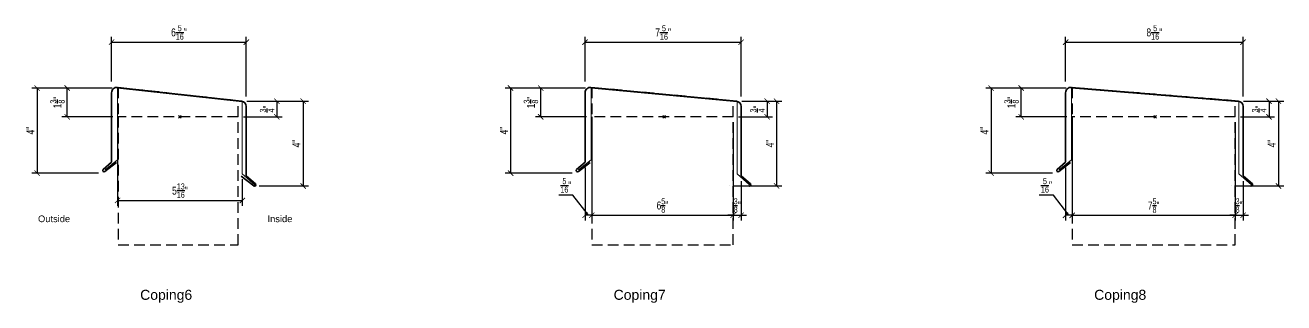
# Model space of a CAD drawing. Header units: inches. Extents: x 1550 to 1938, y 1113 to 1725.
# Drawn here: x 1650.7 to 1709.7, y 1712.3 to 1725.3 of the extents above; entities that cross this region are included whole.
import ezdxf
from ezdxf.enums import TextEntityAlignment as Align

# ---------------------------------------------------------------- set-up
doc = ezdxf.new("R2010")
doc.units = ezdxf.units.IN
doc.header["$LTSCALE"] = 4
doc.header["$MEASUREMENT"] = 0
doc.header["$PDMODE"] = 99
doc.header["$PDSIZE"] = 0.0625
doc.linetypes.add('HIDDEN2', pattern=[0.1875, 0.125, -0.0625])
doc.layers.get('Defpoints').update_dxf_attribs({"color": 121})
for name, color, linetype, lineweight in [('A-Anno-Dims', 211, 'Continuous', 25), ('G-Anno-Ttlb', 213, 'Continuous', 50), ('SubStrate', 81, 'HIDDEN2', 25), ('Thin', 150, 'Continuous', 18), ('Wide', 212, 'Continuous', 35)]:
    doc.layers.add(name, color=color, linetype=linetype, lineweight=lineweight)
doc.layers.add('G-Anno-Nplt', color=140, linetype='Continuous', lineweight=18, plot=False)
doc.styles.add('Arch-Dim', font='arial.ttf', dxfattribs={"width": 0.75})
doc.styles.add('RomanS', font='romans.shx')
doc.dimstyles.new('Aec-Arch-I-3', dxfattribs={"dimscale": 4, "dimtxt": 0.09375, "dimasz": 0.0625, "dimexe": 0.0625, "dimexo": 0.0625, "dimgap": 0.03125, "dimtad": 1, "dimdec": 4, "dimzin": 3, "dimdsep": 46, "dimlunit": 4, "dimtxsty": 'Arch-Dim', "dimblk": 'ARCHTICK', "dimcen": 0.09375, "dimclrd": 8, "dimclre": 8, "dimazin": 2, "dimtfac": 0.75, "dimtdec": 4, "dimtix": 1, "dimtmove": 1, "dimatfit": 2, "dimldrblk": 'OPEN90', "dimfxl": 1, "dimtolj": 1, "dimtzin": 0, "dimarcsym": 0})

# ---------------------------------------------------------------- blocks, each defined once
blk = doc.blocks.new('_ArchTick')
at = {"color": 0, "linetype": 'ByBlock', "const_width": 0.15}
blk.add_lwpolyline([(-0.5, -0.5), (0.5, 0.5)], dxfattribs=at)
blk = doc.blocks.new('*D9')
at = {"layer": 'A-Anno-Dims', "color": 8, "lineweight": -2, "transparency": 16777216}
for p, q in [((1661.132, 1721.741), (1664.014, 1721.741)), ((1663.764, 1721.741), (1663.764, 1717.771)), ((1661.711, 1717.771), (1664.014, 1717.771))]:
    blk.add_line(p, q, dxfattribs=at)
at = {"layer": 'Defpoints', "color": 0, "transparency": 16777216}
for p in [(1660.882, 1721.741), (1661.461, 1717.771), (1663.764, 1717.771)]:
    blk.add_point(p, dxfattribs=at)
at = {"layer": 'A-Anno-Dims', "color": 8, "lineweight": -2, "transparency": 16777216, "xscale": 0.25, "yscale": 0.25, "zscale": 0.25}
for p, rotation in [((1663.764, 1721.741), 90), ((1663.764, 1717.771), 270)]:
    blk.add_blockref('_ArchTick', p, dxfattribs=dict(at, rotation=rotation))
at = {"layer": 'A-Anno-Dims', "color": 0, "transparency": 16777216, "insert": (1663.452, 1719.756), "char_height": 0.375, "attachment_point": 5, "rotation": 90, "style": 'Arch-Dim'}
blk.add_mtext('\\A1;4"', dxfattribs=at)
blk = doc.blocks.new('_Open90')
at = {"color": 0, "linetype": 'ByBlock', "lineweight": -2}
for p, q in [((0, 0), (-1, 0)), ((-0.5, 0.5), (0, 0)), ((0, 0), (-0.5, -0.5))]:
    blk.add_line(p, q, dxfattribs=at)
blk = doc.blocks.new('*D10')
at = {"layer": 'A-Anno-Dims', "color": 8, "lineweight": -2, "transparency": 16777216}
for p, q in [((1654.792, 1722.667), (1654.792, 1724.755)), ((1661.104, 1721.966), (1661.104, 1724.755)), ((1654.792, 1724.505), (1661.104, 1724.505))]:
    blk.add_line(p, q, dxfattribs=at)
at = {"layer": 'Defpoints', "color": 0, "transparency": 16777216}
for p in [(1661.104, 1724.505), (1654.792, 1722.417), (1661.104, 1721.716)]:
    blk.add_point(p, dxfattribs=at)
at = {"layer": 'A-Anno-Dims', "color": 8, "lineweight": -2, "transparency": 16777216, "xscale": 0.25, "yscale": 0.25, "zscale": 0.25, "rotation": 180}
blk.add_blockref('_ArchTick', (1654.792, 1724.505), dxfattribs=at)
at = {"layer": 'A-Anno-Dims', "color": 8, "lineweight": -2, "transparency": 16777216, "xscale": 0.25, "yscale": 0.25, "zscale": 0.25}
blk.add_blockref('_ArchTick', (1661.104, 1724.505), dxfattribs=at)
at = {"layer": 'A-Anno-Dims', "color": 0, "transparency": 16777216, "insert": (1657.948, 1724.964), "char_height": 0.375, "attachment_point": 5, "style": 'Arch-Dim'}
blk.add_mtext('\\A1;6{\\H0.750000x;\\S5/16;}"', dxfattribs=at)
blk = doc.blocks.new('Anno_Title_T2')
at = {"color": 0, "linetype": 'ByBlock', "lineweight": -2, "style": 'RomanS'}
blk.add_attdef('TITLE', (0, 0.5), '', height=1.25, dxfattribs=at)
blk.add_attdef('SCALE', text='', height=0.75, dxfattribs=at).set_placement((0, -0.5), align=Align.TOP_LEFT)
blk = doc.blocks.new('*D12')
at = {"layer": 'A-Anno-Dims', "color": 8, "lineweight": -2, "transparency": 16777216}
for p, q in [((1661.382, 1721.741), (1662.784, 1721.741)), ((1662.534, 1721.741), (1662.534, 1721.008)), ((1660.979, 1721.008), (1662.784, 1721.008))]:
    blk.add_line(p, q, dxfattribs=at)
at = {"layer": 'Defpoints', "color": 0, "transparency": 16777216}
for p in [(1661.132, 1721.741), (1660.729, 1721.008), (1662.534, 1721.008)]:
    blk.add_point(p, dxfattribs=at)
at = {"layer": 'A-Anno-Dims', "color": 8, "lineweight": -2, "transparency": 16777216, "xscale": 0.25, "yscale": 0.25, "zscale": 0.25}
for p, rotation in [((1662.534, 1721.741), 90), ((1662.534, 1721.008), 270)]:
    blk.add_blockref('_ArchTick', p, dxfattribs=dict(at, rotation=rotation))
at = {"layer": 'A-Anno-Dims', "color": 0, "transparency": 16777216, "insert": (1662.078, 1721.374), "char_height": 0.375, "attachment_point": 5, "rotation": 90, "style": 'Arch-Dim'}
blk.add_mtext('\\A1;{\\H0.750000x;\\S3/4;}"', dxfattribs=at)
blk = doc.blocks.new('*D13')
at = {"layer": 'A-Anno-Dims', "color": 8, "lineweight": -2, "transparency": 16777216}
for p, q in [((1654.82, 1722.355), (1652.465, 1722.355)), ((1652.715, 1721.008), (1652.715, 1722.355)), ((1654.854, 1721.008), (1652.465, 1721.008))]:
    blk.add_line(p, q, dxfattribs=at)
at = {"layer": 'Defpoints', "color": 0, "transparency": 16777216}
for p in [(1652.715, 1722.355), (1655.07, 1722.355), (1655.104, 1721.008)]:
    blk.add_point(p, dxfattribs=at)
at = {"layer": 'A-Anno-Dims', "color": 8, "lineweight": -2, "transparency": 16777216, "xscale": 0.25, "yscale": 0.25, "zscale": 0.25}
for p, rotation in [((1652.715, 1722.355), 90), ((1652.715, 1721.008), 270)]:
    blk.add_blockref('_ArchTick', p, dxfattribs=dict(at, rotation=rotation))
at = {"layer": 'A-Anno-Dims', "color": 0, "transparency": 16777216, "insert": (1652.256, 1721.681), "char_height": 0.375, "attachment_point": 5, "rotation": 90, "style": 'Arch-Dim'}
blk.add_mtext('\\A1;1{\\H0.750000x;\\S3/8;}"', dxfattribs=at)
blk = doc.blocks.new('*D14')
at = {"layer": 'A-Anno-Dims', "color": 8, "lineweight": -2, "transparency": 16777216}
for p, q in [((1654.82, 1722.355), (1651.054, 1722.355)), ((1651.304, 1722.355), (1651.304, 1718.37)), ((1654.186, 1718.37), (1651.054, 1718.37))]:
    blk.add_line(p, q, dxfattribs=at)
at = {"layer": 'Defpoints', "color": 0, "transparency": 16777216}
for p in [(1655.07, 1722.355), (1651.304, 1718.37), (1654.436, 1718.37)]:
    blk.add_point(p, dxfattribs=at)
at = {"layer": 'A-Anno-Dims', "color": 8, "lineweight": -2, "transparency": 16777216, "xscale": 0.25, "yscale": 0.25, "zscale": 0.25}
for p, rotation in [((1651.304, 1722.355), 90), ((1651.304, 1718.37), 270)]:
    blk.add_blockref('_ArchTick', p, dxfattribs=dict(at, rotation=rotation))
at = {"layer": 'A-Anno-Dims', "color": 0, "transparency": 16777216, "insert": (1650.992, 1720.362), "char_height": 0.375, "attachment_point": 5, "rotation": 90, "style": 'Arch-Dim'}
blk.add_mtext('\\A1;4"', dxfattribs=at)
blk = doc.blocks.new('*D24')
at = {"layer": 'A-Anno-Dims', "color": 8, "lineweight": -2, "transparency": 16777216}
for p, q in [((1683.908, 1720.758), (1683.908, 1716.146)), ((1677.283, 1716.396), (1683.908, 1716.396))]:
    blk.add_line(p, q, dxfattribs=at)
at = {"layer": 'Defpoints', "color": 0, "transparency": 16777216}
for p in [(1683.908, 1721.008), (1677.283, 1716.396), (1683.908, 1716.396)]:
    blk.add_point(p, dxfattribs=at)
at = {"layer": 'A-Anno-Dims', "color": 8, "lineweight": -2, "transparency": 16777216, "xscale": 0.25, "yscale": 0.25, "zscale": 0.25, "rotation": 180}
blk.add_blockref('_ArchTick', (1677.283, 1716.396), dxfattribs=at)
at = {"layer": 'A-Anno-Dims', "color": 8, "lineweight": -2, "transparency": 16777216, "xscale": 0.25, "yscale": 0.25, "zscale": 0.25}
blk.add_blockref('_ArchTick', (1683.908, 1716.396), dxfattribs=at)
at = {"layer": 'A-Anno-Dims', "color": 0, "transparency": 16777216, "insert": (1680.596, 1716.855), "char_height": 0.375, "attachment_point": 5, "style": 'Arch-Dim'}
blk.add_mtext('\\A1;6{\\H0.750000x;\\S5/8;}"', dxfattribs=at)
blk = doc.blocks.new('*D20')
at = {"layer": 'A-Anno-Dims', "color": 8, "lineweight": -2, "transparency": 16777216}
for p, q in [((1684.311, 1721.741), (1686.194, 1721.741)), ((1685.944, 1721.741), (1685.944, 1717.771)), ((1683.891, 1717.771), (1686.194, 1717.771))]:
    blk.add_line(p, q, dxfattribs=at)
at = {"layer": 'Defpoints', "color": 0, "transparency": 16777216}
for p in [(1684.061, 1721.741), (1683.641, 1717.771), (1685.944, 1717.771)]:
    blk.add_point(p, dxfattribs=at)
at = {"layer": 'A-Anno-Dims', "color": 8, "lineweight": -2, "transparency": 16777216, "xscale": 0.25, "yscale": 0.25, "zscale": 0.25}
for p, rotation in [((1685.944, 1721.741), 90), ((1685.944, 1717.771), 270)]:
    blk.add_blockref('_ArchTick', p, dxfattribs=dict(at, rotation=rotation))
at = {"layer": 'A-Anno-Dims', "color": 0, "transparency": 16777216, "insert": (1685.631, 1719.756), "char_height": 0.375, "attachment_point": 5, "rotation": 90, "style": 'Arch-Dim'}
blk.add_mtext('\\A1;4"', dxfattribs=at)
blk = doc.blocks.new('*D21')
at = {"layer": 'A-Anno-Dims', "color": 8, "lineweight": -2, "transparency": 16777216}
for p, q in [((1676.971, 1722.667), (1676.971, 1724.755)), ((1684.283, 1721.966), (1684.283, 1724.755)), ((1676.971, 1724.505), (1684.283, 1724.505))]:
    blk.add_line(p, q, dxfattribs=at)
at = {"layer": 'Defpoints', "color": 0, "transparency": 16777216}
for p in [(1684.283, 1724.505), (1676.971, 1722.417), (1684.283, 1721.716)]:
    blk.add_point(p, dxfattribs=at)
at = {"layer": 'A-Anno-Dims', "color": 8, "lineweight": -2, "transparency": 16777216, "xscale": 0.25, "yscale": 0.25, "zscale": 0.25, "rotation": 180}
blk.add_blockref('_ArchTick', (1676.971, 1724.505), dxfattribs=at)
at = {"layer": 'A-Anno-Dims', "color": 8, "lineweight": -2, "transparency": 16777216, "xscale": 0.25, "yscale": 0.25, "zscale": 0.25}
blk.add_blockref('_ArchTick', (1684.283, 1724.505), dxfattribs=at)
at = {"layer": 'A-Anno-Dims', "color": 0, "transparency": 16777216, "insert": (1680.627, 1724.961), "char_height": 0.375, "attachment_point": 5, "style": 'Arch-Dim'}
blk.add_mtext('\\A1;7{\\H0.750000x;\\S5/16;}"', dxfattribs=at)
blk = doc.blocks.new('*D22')
at = {"layer": 'A-Anno-Dims', "color": 8, "lineweight": -2, "transparency": 16777216}
for p, q in [((1684.561, 1721.741), (1685.75, 1721.741)), ((1685.5, 1721.741), (1685.5, 1721.008)), ((1684.158, 1721.008), (1685.75, 1721.008))]:
    blk.add_line(p, q, dxfattribs=at)
at = {"layer": 'Defpoints', "color": 0, "transparency": 16777216}
for p in [(1684.311, 1721.741), (1683.908, 1721.008), (1685.5, 1721.008)]:
    blk.add_point(p, dxfattribs=at)
at = {"layer": 'A-Anno-Dims', "color": 8, "lineweight": -2, "transparency": 16777216, "xscale": 0.25, "yscale": 0.25, "zscale": 0.25}
for p, rotation in [((1685.5, 1721.741), 90), ((1685.5, 1721.008), 270)]:
    blk.add_blockref('_ArchTick', p, dxfattribs=dict(at, rotation=rotation))
at = {"layer": 'A-Anno-Dims', "color": 0, "transparency": 16777216, "insert": (1685.044, 1721.374), "char_height": 0.375, "attachment_point": 5, "rotation": 90, "style": 'Arch-Dim'}
blk.add_mtext('\\A1;{\\H0.750000x;\\S3/4;}"', dxfattribs=at)
blk = doc.blocks.new('*D17')
at = {"layer": 'A-Anno-Dims', "color": 8, "lineweight": -2, "transparency": 16777216}
for p, q in [((1676.999, 1722.355), (1674.644, 1722.355)), ((1674.894, 1721.008), (1674.894, 1722.355)), ((1677.033, 1721.008), (1674.644, 1721.008))]:
    blk.add_line(p, q, dxfattribs=at)
at = {"layer": 'Defpoints', "color": 0, "transparency": 16777216}
for p in [(1674.894, 1722.355), (1677.249, 1722.355), (1677.283, 1721.008)]:
    blk.add_point(p, dxfattribs=at)
at = {"layer": 'A-Anno-Dims', "color": 8, "lineweight": -2, "transparency": 16777216, "xscale": 0.25, "yscale": 0.25, "zscale": 0.25}
for p, rotation in [((1674.894, 1722.355), 90), ((1674.894, 1721.008), 270)]:
    blk.add_blockref('_ArchTick', p, dxfattribs=dict(at, rotation=rotation))
at = {"layer": 'A-Anno-Dims', "color": 0, "transparency": 16777216, "insert": (1674.435, 1721.681), "char_height": 0.375, "attachment_point": 5, "rotation": 90, "style": 'Arch-Dim'}
blk.add_mtext('\\A1;1{\\H0.750000x;\\S3/8;}"', dxfattribs=at)
blk = doc.blocks.new('*D18')
at = {"layer": 'A-Anno-Dims', "color": 8, "lineweight": -2, "transparency": 16777216}
for p, q in [((1676.999, 1722.355), (1673.233, 1722.355)), ((1673.483, 1722.355), (1673.483, 1718.37)), ((1676.365, 1718.37), (1673.233, 1718.37))]:
    blk.add_line(p, q, dxfattribs=at)
at = {"layer": 'Defpoints', "color": 0, "transparency": 16777216}
for p in [(1677.249, 1722.355), (1673.483, 1718.37), (1676.615, 1718.37)]:
    blk.add_point(p, dxfattribs=at)
at = {"layer": 'A-Anno-Dims', "color": 8, "lineweight": -2, "transparency": 16777216, "xscale": 0.25, "yscale": 0.25, "zscale": 0.25}
for p, rotation in [((1673.483, 1722.355), 90), ((1673.483, 1718.37), 270)]:
    blk.add_blockref('_ArchTick', p, dxfattribs=dict(at, rotation=rotation))
at = {"layer": 'A-Anno-Dims', "color": 0, "transparency": 16777216, "insert": (1673.171, 1720.362), "char_height": 0.375, "attachment_point": 5, "rotation": 90, "style": 'Arch-Dim'}
blk.add_mtext('\\A1;4"', dxfattribs=at)
blk = doc.blocks.new('*D19')
at = {"layer": 'A-Anno-Dims', "color": 8, "lineweight": -2, "transparency": 16777216}
for p, q in [((1677.283, 1720.508), (1677.283, 1716.146)), ((1676.971, 1718.638), (1676.971, 1716.146)), ((1676.406, 1717.34), (1675.739, 1717.34)), ((1677.127, 1716.396), (1676.406, 1717.34)), ((1677.283, 1716.396), (1676.971, 1716.396))]:
    blk.add_line(p, q, dxfattribs=at)
at = {"layer": 'Defpoints', "color": 0, "transparency": 16777216}
for p in [(1677.283, 1720.758), (1676.971, 1718.888), (1676.971, 1716.396)]:
    blk.add_point(p, dxfattribs=at)
at = {"layer": 'A-Anno-Dims', "color": 8, "lineweight": -2, "transparency": 16777216, "xscale": 0.25, "yscale": 0.25, "zscale": 0.25, "rotation": 180}
blk.add_blockref('_ArchTick', (1676.971, 1716.396), dxfattribs=at)
at = {"layer": 'A-Anno-Dims', "color": 8, "lineweight": -2, "transparency": 16777216, "xscale": 0.25, "yscale": 0.25, "zscale": 0.25}
blk.add_blockref('_ArchTick', (1677.283, 1716.396), dxfattribs=at)
at = {"layer": 'A-Anno-Dims', "color": 0, "transparency": 16777216, "insert": (1676.073, 1717.797), "char_height": 0.375, "attachment_point": 5, "style": 'Arch-Dim'}
blk.add_mtext('\\A1;{\\H0.750000x;\\S5/16;}"', dxfattribs=at)
blk = doc.blocks.new('*D23')
at = {"layer": 'A-Anno-Dims', "color": 8, "lineweight": -2, "transparency": 16777216}
for p, q in [((1683.908, 1717.758), (1683.908, 1716.146)), ((1684.283, 1717.999), (1684.283, 1716.146)), ((1683.908, 1716.396), (1683.658, 1716.396)), ((1683.908, 1716.396), (1684.283, 1716.396)), ((1684.283, 1716.396), (1684.533, 1716.396))]:
    blk.add_line(p, q, dxfattribs=at)
at = {"layer": 'Defpoints', "color": 0, "transparency": 16777216}
for p in [(1684.283, 1718.249), (1683.908, 1718.008), (1684.283, 1716.396)]:
    blk.add_point(p, dxfattribs=at)
at = {"layer": 'A-Anno-Dims', "color": 8, "lineweight": -2, "transparency": 16777216, "xscale": 0.25, "yscale": 0.25, "zscale": 0.25}
blk.add_blockref('_ArchTick', (1683.908, 1716.396), dxfattribs=at)
at = {"layer": 'A-Anno-Dims', "color": 8, "lineweight": -2, "transparency": 16777216, "xscale": 0.25, "yscale": 0.25, "zscale": 0.25, "rotation": 180}
blk.add_blockref('_ArchTick', (1684.283, 1716.396), dxfattribs=at)
at = {"layer": 'A-Anno-Dims', "color": 0, "transparency": 16777216, "insert": (1684.096, 1716.855), "char_height": 0.375, "attachment_point": 5, "style": 'Arch-Dim'}
blk.add_mtext('\\A1;{\\H0.750000x;\\S3/8;}"', dxfattribs=at)
blk = doc.blocks.new('*D31')
at = {"layer": 'A-Anno-Dims', "color": 8, "lineweight": -2, "transparency": 16777216}
for p, q in [((1707.418, 1720.758), (1707.418, 1716.146)), ((1699.793, 1716.396), (1707.418, 1716.396))]:
    blk.add_line(p, q, dxfattribs=at)
at = {"layer": 'Defpoints', "color": 0, "transparency": 16777216}
for p in [(1707.418, 1721.008), (1699.793, 1716.396), (1707.418, 1716.396)]:
    blk.add_point(p, dxfattribs=at)
at = {"layer": 'A-Anno-Dims', "color": 8, "lineweight": -2, "transparency": 16777216, "xscale": 0.25, "yscale": 0.25, "zscale": 0.25, "rotation": 180}
blk.add_blockref('_ArchTick', (1699.793, 1716.396), dxfattribs=at)
at = {"layer": 'A-Anno-Dims', "color": 8, "lineweight": -2, "transparency": 16777216, "xscale": 0.25, "yscale": 0.25, "zscale": 0.25}
blk.add_blockref('_ArchTick', (1707.418, 1716.396), dxfattribs=at)
at = {"layer": 'A-Anno-Dims', "color": 0, "transparency": 16777216, "insert": (1703.606, 1716.852), "char_height": 0.375, "attachment_point": 5, "style": 'Arch-Dim'}
blk.add_mtext('\\A1;7{\\H0.750000x;\\S5/8;}"', dxfattribs=at)
blk = doc.blocks.new('*D26')
at = {"layer": 'A-Anno-Dims', "color": 8, "lineweight": -2, "transparency": 16777216}
for p, q in [((1707.821, 1721.741), (1709.703, 1721.741)), ((1709.453, 1721.741), (1709.453, 1717.771)), ((1707.4, 1717.771), (1709.703, 1717.771))]:
    blk.add_line(p, q, dxfattribs=at)
at = {"layer": 'Defpoints', "color": 0, "transparency": 16777216}
for p in [(1707.571, 1721.741), (1707.15, 1717.771), (1709.453, 1717.771)]:
    blk.add_point(p, dxfattribs=at)
at = {"layer": 'A-Anno-Dims', "color": 8, "lineweight": -2, "transparency": 16777216, "xscale": 0.25, "yscale": 0.25, "zscale": 0.25}
for p, rotation in [((1709.453, 1721.741), 90), ((1709.453, 1717.771), 270)]:
    blk.add_blockref('_ArchTick', p, dxfattribs=dict(at, rotation=rotation))
at = {"layer": 'A-Anno-Dims', "color": 0, "transparency": 16777216, "insert": (1709.141, 1719.756), "char_height": 0.375, "attachment_point": 5, "rotation": 90, "style": 'Arch-Dim'}
blk.add_mtext('\\A1;4"', dxfattribs=at)
blk = doc.blocks.new('*D27')
at = {"layer": 'A-Anno-Dims', "color": 8, "lineweight": -2, "transparency": 16777216}
for p, q in [((1699.481, 1722.667), (1699.481, 1724.755)), ((1707.793, 1721.966), (1707.793, 1724.755)), ((1699.481, 1724.505), (1707.793, 1724.505))]:
    blk.add_line(p, q, dxfattribs=at)
at = {"layer": 'Defpoints', "color": 0, "transparency": 16777216}
for p in [(1707.793, 1724.505), (1699.481, 1722.417), (1707.793, 1721.716)]:
    blk.add_point(p, dxfattribs=at)
at = {"layer": 'A-Anno-Dims', "color": 8, "lineweight": -2, "transparency": 16777216, "xscale": 0.25, "yscale": 0.25, "zscale": 0.25, "rotation": 180}
blk.add_blockref('_ArchTick', (1699.481, 1724.505), dxfattribs=at)
at = {"layer": 'A-Anno-Dims', "color": 8, "lineweight": -2, "transparency": 16777216, "xscale": 0.25, "yscale": 0.25, "zscale": 0.25}
blk.add_blockref('_ArchTick', (1707.793, 1724.505), dxfattribs=at)
at = {"layer": 'A-Anno-Dims', "color": 0, "transparency": 16777216, "insert": (1703.637, 1724.964), "char_height": 0.375, "attachment_point": 5, "style": 'Arch-Dim'}
blk.add_mtext('\\A1;8{\\H0.750000x;\\S5/16;}"', dxfattribs=at)
blk = doc.blocks.new('*D32')
at = {"layer": 'A-Anno-Dims', "color": 8, "lineweight": -2, "transparency": 16777216}
for p, q in [((1708.071, 1721.741), (1709.26, 1721.741)), ((1709.01, 1721.741), (1709.01, 1721.008)), ((1707.668, 1721.008), (1709.26, 1721.008))]:
    blk.add_line(p, q, dxfattribs=at)
at = {"layer": 'Defpoints', "color": 0, "transparency": 16777216}
for p in [(1707.821, 1721.741), (1707.418, 1721.008), (1709.01, 1721.008)]:
    blk.add_point(p, dxfattribs=at)
at = {"layer": 'A-Anno-Dims', "color": 8, "lineweight": -2, "transparency": 16777216, "xscale": 0.25, "yscale": 0.25, "zscale": 0.25}
for p, rotation in [((1709.01, 1721.741), 90), ((1709.01, 1721.008), 270)]:
    blk.add_blockref('_ArchTick', p, dxfattribs=dict(at, rotation=rotation))
at = {"layer": 'A-Anno-Dims', "color": 0, "transparency": 16777216, "insert": (1708.553, 1721.374), "char_height": 0.375, "attachment_point": 5, "rotation": 90, "style": 'Arch-Dim'}
blk.add_mtext('\\A1;{\\H0.750000x;\\S3/4;}"', dxfattribs=at)
blk = doc.blocks.new('*D28')
at = {"layer": 'A-Anno-Dims', "color": 8, "lineweight": -2, "transparency": 16777216}
for p, q in [((1699.509, 1722.355), (1697.154, 1722.355)), ((1697.404, 1721.008), (1697.404, 1722.355)), ((1699.543, 1721.008), (1697.154, 1721.008))]:
    blk.add_line(p, q, dxfattribs=at)
at = {"layer": 'Defpoints', "color": 0, "transparency": 16777216}
for p in [(1697.404, 1722.355), (1699.759, 1722.355), (1699.793, 1721.008)]:
    blk.add_point(p, dxfattribs=at)
at = {"layer": 'A-Anno-Dims', "color": 8, "lineweight": -2, "transparency": 16777216, "xscale": 0.25, "yscale": 0.25, "zscale": 0.25}
for p, rotation in [((1697.404, 1722.355), 90), ((1697.404, 1721.008), 270)]:
    blk.add_blockref('_ArchTick', p, dxfattribs=dict(at, rotation=rotation))
at = {"layer": 'A-Anno-Dims', "color": 0, "transparency": 16777216, "insert": (1696.945, 1721.681), "char_height": 0.375, "attachment_point": 5, "rotation": 90, "style": 'Arch-Dim'}
blk.add_mtext('\\A1;1{\\H0.750000x;\\S3/8;}"', dxfattribs=at)
blk = doc.blocks.new('*D29')
at = {"layer": 'A-Anno-Dims', "color": 8, "lineweight": -2, "transparency": 16777216}
for p, q in [((1699.509, 1722.355), (1695.743, 1722.355)), ((1695.993, 1722.355), (1695.993, 1718.37)), ((1698.875, 1718.37), (1695.743, 1718.37))]:
    blk.add_line(p, q, dxfattribs=at)
at = {"layer": 'Defpoints', "color": 0, "transparency": 16777216}
for p in [(1699.759, 1722.355), (1695.993, 1718.37), (1699.125, 1718.37)]:
    blk.add_point(p, dxfattribs=at)
at = {"layer": 'A-Anno-Dims', "color": 8, "lineweight": -2, "transparency": 16777216, "xscale": 0.25, "yscale": 0.25, "zscale": 0.25}
for p, rotation in [((1695.993, 1722.355), 90), ((1695.993, 1718.37), 270)]:
    blk.add_blockref('_ArchTick', p, dxfattribs=dict(at, rotation=rotation))
at = {"layer": 'A-Anno-Dims', "color": 0, "transparency": 16777216, "insert": (1695.681, 1720.362), "char_height": 0.375, "attachment_point": 5, "rotation": 90, "style": 'Arch-Dim'}
blk.add_mtext('\\A1;4"', dxfattribs=at)
blk = doc.blocks.new('*D30')
at = {"layer": 'A-Anno-Dims', "color": 8, "lineweight": -2, "transparency": 16777216}
for p, q in [((1699.793, 1720.508), (1699.793, 1716.146)), ((1699.481, 1718.638), (1699.481, 1716.146)), ((1698.916, 1717.34), (1698.249, 1717.34)), ((1699.637, 1716.396), (1698.916, 1717.34)), ((1699.793, 1716.396), (1699.481, 1716.396))]:
    blk.add_line(p, q, dxfattribs=at)
at = {"layer": 'Defpoints', "color": 0, "transparency": 16777216}
for p in [(1699.793, 1720.758), (1699.481, 1718.888), (1699.481, 1716.396)]:
    blk.add_point(p, dxfattribs=at)
at = {"layer": 'A-Anno-Dims', "color": 8, "lineweight": -2, "transparency": 16777216, "xscale": 0.25, "yscale": 0.25, "zscale": 0.25, "rotation": 180}
blk.add_blockref('_ArchTick', (1699.481, 1716.396), dxfattribs=at)
at = {"layer": 'A-Anno-Dims', "color": 8, "lineweight": -2, "transparency": 16777216, "xscale": 0.25, "yscale": 0.25, "zscale": 0.25}
blk.add_blockref('_ArchTick', (1699.793, 1716.396), dxfattribs=at)
at = {"layer": 'A-Anno-Dims', "color": 0, "transparency": 16777216, "insert": (1698.583, 1717.797), "char_height": 0.375, "attachment_point": 5, "style": 'Arch-Dim'}
blk.add_mtext('\\A1;{\\H0.750000x;\\S5/16;}"', dxfattribs=at)
blk = doc.blocks.new('*D33')
at = {"layer": 'A-Anno-Dims', "color": 8, "lineweight": -2, "transparency": 16777216}
for p, q in [((1707.418, 1717.758), (1707.418, 1716.146)), ((1707.793, 1717.999), (1707.793, 1716.146)), ((1707.418, 1716.396), (1707.168, 1716.396)), ((1707.418, 1716.396), (1707.793, 1716.396)), ((1707.793, 1716.396), (1708.043, 1716.396))]:
    blk.add_line(p, q, dxfattribs=at)
at = {"layer": 'Defpoints', "color": 0, "transparency": 16777216}
for p in [(1707.793, 1718.249), (1707.418, 1718.008), (1707.793, 1716.396)]:
    blk.add_point(p, dxfattribs=at)
at = {"layer": 'A-Anno-Dims', "color": 8, "lineweight": -2, "transparency": 16777216, "xscale": 0.25, "yscale": 0.25, "zscale": 0.25}
blk.add_blockref('_ArchTick', (1707.418, 1716.396), dxfattribs=at)
at = {"layer": 'A-Anno-Dims', "color": 8, "lineweight": -2, "transparency": 16777216, "xscale": 0.25, "yscale": 0.25, "zscale": 0.25, "rotation": 180}
blk.add_blockref('_ArchTick', (1707.793, 1716.396), dxfattribs=at)
at = {"layer": 'A-Anno-Dims', "color": 0, "transparency": 16777216, "insert": (1707.606, 1716.855), "char_height": 0.375, "attachment_point": 5, "style": 'Arch-Dim'}
blk.add_mtext('\\A1;{\\H0.750000x;\\S3/8;}"', dxfattribs=at)
blk = doc.blocks.new('*D380')
at = {"layer": 'A-Anno-Dims', "color": 8, "lineweight": -2, "transparency": 16777216}
for p, q in [((1655.073, 1720.758), (1655.073, 1716.836)), ((1660.913, 1718.091), (1660.913, 1716.836)), ((1655.073, 1717.086), (1660.913, 1717.086))]:
    blk.add_line(p, q, dxfattribs=at)
at = {"layer": 'Defpoints', "color": 0, "transparency": 16777216}
for p in [(1655.073, 1721.008), (1660.913, 1718.341), (1660.913, 1717.086)]:
    blk.add_point(p, dxfattribs=at)
at = {"layer": 'A-Anno-Dims', "color": 8, "lineweight": -2, "transparency": 16777216, "xscale": 0.25, "yscale": 0.25, "zscale": 0.25, "rotation": 180}
blk.add_blockref('_ArchTick', (1655.073, 1717.086), dxfattribs=at)
at = {"layer": 'A-Anno-Dims', "color": 8, "lineweight": -2, "transparency": 16777216, "xscale": 0.25, "yscale": 0.25, "zscale": 0.25}
blk.add_blockref('_ArchTick', (1660.913, 1717.086), dxfattribs=at)
at = {"layer": 'A-Anno-Dims', "color": 0, "transparency": 16777216, "insert": (1657.993, 1717.549), "char_height": 0.375, "attachment_point": 5, "style": 'Arch-Dim'}
blk.add_mtext('\\A1;5{\\H0.750000x;\\S13/16;}"', dxfattribs=at)
blk = doc.blocks.new('AecDtl_Coping6UK')
at = {"layer": 'Thin'}
blk.add_lwpolyline([(-3.501, -2.479), (-2.92, -2.01), (-2.92, 1.347), (2.92, 0.698), (2.92, -2.666), (3.509, -3.183)], dxfattribs=at)
at = {"layer": 'Wide'}
blk.add_lwpolyline([(3.453, -3.225, 0.937731), (3.549, -3.143), (3.111, -2.759), (3.111, 0.485, 0.382162), (2.889, 0.733), (-2.924, 1.379, 0.447008), (-3.201, 1.13), (-3.201, -2.12), (-3.594, -2.464, 0.414214), (-3.599, -2.553), (-3.598, -2.554, 0.393565), (-3.513, -2.563), (-2.965, -2.146)], format="xyb", dxfattribs=at)
blk.add_lwpolyline([(3.468, -3.236), (2.874, -2.785)], dxfattribs=at)
blk = doc.blocks.new('AecDtl_Coping7UK')
at = {"layer": 'Thin'}
blk.add_lwpolyline([(-4.001, -2.479), (-3.42, -2.01), (-3.42, 1.347), (3.42, 0.698), (3.42, -2.666), (4.009, -3.183)], dxfattribs=at)
at = {"layer": 'Wide'}
blk.add_lwpolyline([(3.953, -3.225, 0.937731), (4.049, -3.143), (3.611, -2.759), (3.611, 0.485, 0.382162), (3.389, 0.733), (-3.424, 1.379, 0.447008), (-3.701, 1.13), (-3.701, -2.12), (-4.094, -2.464, 0.414214), (-4.099, -2.553), (-4.098, -2.554, 0.393565), (-4.013, -2.563), (-3.465, -2.146)], format="xyb", dxfattribs=at)
blk = doc.blocks.new('AecDtl_Coping8UK')
at = {"layer": 'Thin'}
blk.add_lwpolyline([(-4.501, -2.479), (-3.92, -2.01), (-3.92, 1.347), (3.92, 0.698), (3.92, -2.666), (4.509, -3.183)], dxfattribs=at)
at = {"layer": 'Wide'}
blk.add_lwpolyline([(4.453, -3.225, 0.937731), (4.549, -3.143), (4.111, -2.759), (4.111, 0.485, 0.382162), (3.889, 0.733), (-3.924, 1.379, 0.447008), (-4.201, 1.13), (-4.201, -2.12), (-4.594, -2.464, 0.414214), (-4.599, -2.553), (-4.598, -2.554, 0.393565), (-4.513, -2.563), (-3.965, -2.146)], format="xyb", dxfattribs=at)

msp = doc.modelspace()

# ---------------------------------------------------------------- linework, layer by layer
at = {"layer": 'G-Anno-Nplt'}
for p in [(1657.99293, 1721.00759), (1680.67226, 1721.00759), (1703.68195, 1721.00759)]:
    msp.add_point(p, dxfattribs=at)
at = {"layer": 'SubStrate'}
for points in [[(1660.72905, 1721.00759), (1660.72905, 1721.75759), (1655.10405, 1722.38259), (1655.10405, 1721.00759)], [(1683.90838, 1721.00759), (1683.90838, 1721.75759), (1677.28338, 1722.38259), (1677.28338, 1721.00759)], [(1707.41807, 1721.00759), (1707.41807, 1721.75759), (1699.79307, 1722.38259), (1699.79307, 1721.00759)]]:
    msp.add_lwpolyline(points, dxfattribs=at)
for points in [[(1655.10405, 1715.00759), (1660.72905, 1715.00759), (1660.72905, 1721.00759), (1655.10405, 1721.00759)], [(1677.28338, 1715.00759), (1683.90838, 1715.00759), (1683.90838, 1721.00759), (1677.28338, 1721.00759)], [(1699.79307, 1715.00759), (1707.41807, 1715.00759), (1707.41807, 1721.00759), (1699.79307, 1721.00759)]]:
    msp.add_lwpolyline(points, close=True, dxfattribs=at)
at = {"layer": 'Wide'}
for points in [[(1661.54294, 1717.79067), (1661.53993, 1717.7867)], [(1683.72227, 1717.79067), (1683.71926, 1717.7867)], [(1707.23196, 1717.79067), (1707.22895, 1717.7867)]]:
    msp.add_lwpolyline(points, dxfattribs=at)

# ---------------------------------------------------------------- block references
for name, p in [('AecDtl_Coping6UK', (1657.99293, 1721.00759)), ('AecDtl_Coping7UK', (1680.67226, 1721.00759)), ('AecDtl_Coping8UK', (1703.68195, 1721.00759))]:
    msp.add_blockref(name, p)
at = {"layer": 'G-Anno-Ttlb'}
ref = msp.add_blockref('Anno_Title_T2', (1651.348, 1715.94861), dxfattribs=dict(at, xscale=0.25, yscale=0.25, zscale=0.25))
ref.add_attrib('TITLE', 'Outside', (1651.348, 1716.07361), dxfattribs={"layer": '0', "color": 0, "linetype": 'ByBlock', "lineweight": -2, "height": 0.3125, "style": 'Arch-Dim'})
ref = msp.add_blockref('Anno_Title_T2', (1662.0966, 1715.94861), dxfattribs=dict(at, xscale=0.25, yscale=0.25, zscale=0.25))
ref.add_attrib('TITLE', 'Inside', (1662.0966, 1716.07361), dxfattribs={"layer": '0', "color": 0, "linetype": 'ByBlock', "lineweight": -2, "height": 0.3125, "style": 'Arch-Dim'})
ref = msp.add_blockref('Anno_Title_T2', (1656.13087, 1712.24751), dxfattribs=dict(at, xscale=0.375, yscale=0.375, zscale=0.375))
ref.add_attrib('TITLE', 'Coping6', (1656.13087, 1712.43501), dxfattribs={"layer": '0', "color": 0, "linetype": 'ByBlock', "lineweight": -2, "height": 0.46875, "style": 'Arch-Dim'})
ref = msp.add_blockref('Anno_Title_T2', (1678.3102, 1712.24751), dxfattribs=dict(at, xscale=0.375, yscale=0.375, zscale=0.375))
ref.add_attrib('TITLE', 'Coping7', (1678.3102, 1712.43501), dxfattribs={"layer": '0', "color": 0, "linetype": 'ByBlock', "lineweight": -2, "height": 0.46875, "style": 'Arch-Dim'})
ref = msp.add_blockref('Anno_Title_T2', (1700.81989, 1712.24751), dxfattribs=dict(at, xscale=0.375, yscale=0.375, zscale=0.375))
ref.add_attrib('TITLE', 'Coping8', (1700.81989, 1712.43501), dxfattribs={"layer": '0', "color": 0, "linetype": 'ByBlock', "lineweight": -2, "height": 0.46875, "style": 'Arch-Dim'})

# ---------------------------------------------------------------- dimensions: what is measured, and where the dimension line sits
at = {"layer": 'A-Anno-Dims'}
for base, p1, p2, picture, middle in [((1661.10405, 1724.50466), (1654.79155, 1722.41731), (1661.10405, 1721.71592), '*D10', (1657.9478, 1724.96443)), ((1684.28338, 1724.50466), (1676.97088, 1722.41731), (1684.28338, 1721.71592), '*D21', (1680.62713, 1724.96123)), ((1707.79307, 1724.50466), (1699.48057, 1722.41731), (1707.79307, 1721.71592), '*D27', (1703.63682, 1724.96443)), ((1660.91307, 1717.08645), (1655.0728, 1721.00759), (1660.91307, 1718.3412), '*D380', (1657.99293, 1717.54882)), ((1683.90838, 1716.3956), (1677.28338, 1716.3956), (1683.90838, 1721.00759), '*D24', (1680.59588, 1716.85538)), ((1707.41807, 1716.3956), (1699.79307, 1716.3956), (1707.41807, 1721.00759), '*D31', (1703.60557, 1716.85218)), ((1684.28338, 1716.3956), (1683.90838, 1718.00759), (1684.28338, 1718.24881), '*D23', (1684.09588, 1716.85477)), ((1707.79307, 1716.3956), (1707.41807, 1718.00759), (1707.79307, 1718.24881), '*D33', (1707.60557, 1716.85477))]:
    dim = msp.add_linear_dim(base=base, p1=p1, p2=p2, dimstyle='Aec-Arch-I-3', dxfattribs=at)
    dim.commit()
    dim.dimension.update_dxf_attribs({"geometry": picture, "text_midpoint": middle})
for base, p1, p2, picture, middle in [((1651.304, 1718.36989), (1655.06973, 1722.35496), (1654.43577, 1718.36989), '*D14', (1650.9915, 1720.36243)), ((1652.71483, 1722.35496), (1655.10405, 1721.00759), (1655.06973, 1722.35496), '*D13', (1652.25566, 1721.68127)), ((1673.48333, 1718.36989), (1677.24906, 1722.35496), (1676.6151, 1718.36989), '*D18', (1673.17083, 1720.36243)), ((1674.89416, 1722.35496), (1677.28338, 1721.00759), (1677.24906, 1722.35496), '*D17', (1674.435, 1721.68127)), ((1695.99302, 1718.36989), (1699.75875, 1722.35496), (1699.12478, 1718.36989), '*D29', (1695.68052, 1720.36243)), ((1697.40385, 1722.35496), (1699.79307, 1721.00759), (1699.75875, 1722.35496), '*D28', (1696.94468, 1721.68127)), ((1662.53446, 1721.00759), (1661.13165, 1721.74063), (1660.72905, 1721.00759), '*D12', (1662.07827, 1721.37411)), ((1663.76442, 1717.77134), (1660.88165, 1721.74063), (1661.46129, 1717.77134), '*D9', (1663.45192, 1719.75599)), ((1685.94375, 1717.77134), (1684.06099, 1721.74063), (1683.64062, 1717.77134), '*D20', (1685.63125, 1719.75599)), ((1685.49984, 1721.00759), (1684.31099, 1721.74063), (1683.90838, 1721.00759), '*D22', (1685.04364, 1721.37411)), ((1709.45344, 1717.77134), (1707.57067, 1721.74063), (1707.15031, 1717.77134), '*D26', (1709.14094, 1719.75599)), ((1709.00952, 1721.00759), (1707.82067, 1721.74063), (1707.41807, 1721.00759), '*D32', (1708.55333, 1721.37411))]:
    dim = msp.add_linear_dim(base=base, p1=p1, p2=p2, angle=90, dimstyle='Aec-Arch-I-3', dxfattribs=at)
    dim.commit()
    dim.dimension.update_dxf_attribs({"geometry": picture, "text_midpoint": middle})
for base, p1, p2, picture, middle in [((1676.97088, 1716.3956), (1677.28338, 1720.75759), (1676.97088, 1718.8877), '*D19', (1676.28149, 1717.34041)), ((1699.48057, 1716.3956), (1699.79307, 1720.75759), (1699.48057, 1718.8877), '*D30', (1698.79117, 1717.34041))]:
    dim = msp.add_linear_dim(base=base, p1=p1, p2=p2, dimstyle='Aec-Arch-I-3', dxfattribs=at)
    dim.commit()
    dim.dimension.update_dxf_attribs({"geometry": picture, "text_midpoint": middle, "dimtype": 160})

doc.saveas('drawing.dxf')
